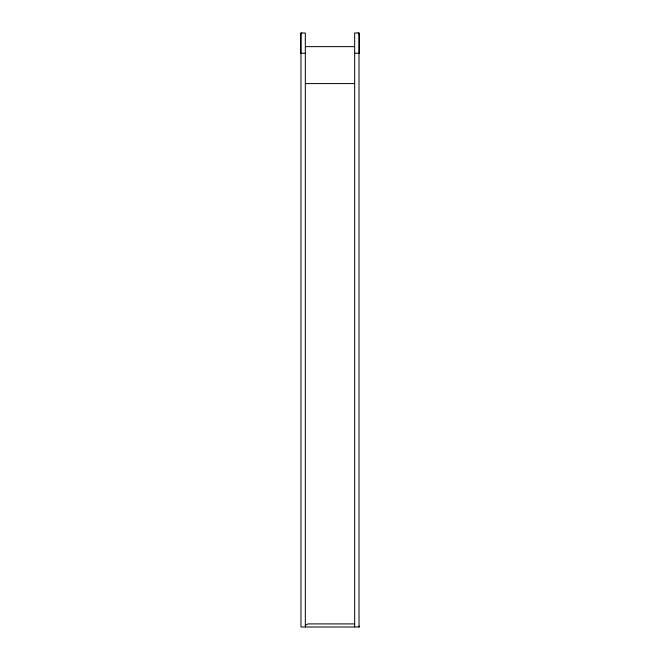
<?xml version="1.0" encoding="UTF-8"?>
<svg xmlns="http://www.w3.org/2000/svg" width="660" height="660" viewBox="0 0 660 660"><rect width="100%" height="100%" fill="white"/><g stroke="black" fill="none" stroke-linecap="round" stroke-linejoin="round"><path stroke-width="0.99" d="M300.985 35.186L300.976 627L359.271 626.983L359.271 626.076M305.332 625.21L308.096 623.906L354.667 623.906M305.332 46.637L354.667 46.637M305.332 53.237L300.712 53.237L300.712 33.008L305.332 33.008L305.332 626.992M354.667 53.229L359.287 53.229L359.287 33L354.667 33L354.667 626.992M305.332 83.581L354.667 83.581M359.015 35.178L359.015 626.992M301.307 34.625A0.932 0.932 0 0 1 301.834 32.992M358.157 32.983A0.932 0.932 0 0 1 359.015 33.907A0.932 0.932 0 0 1 358.693 34.617"/></g></svg>
